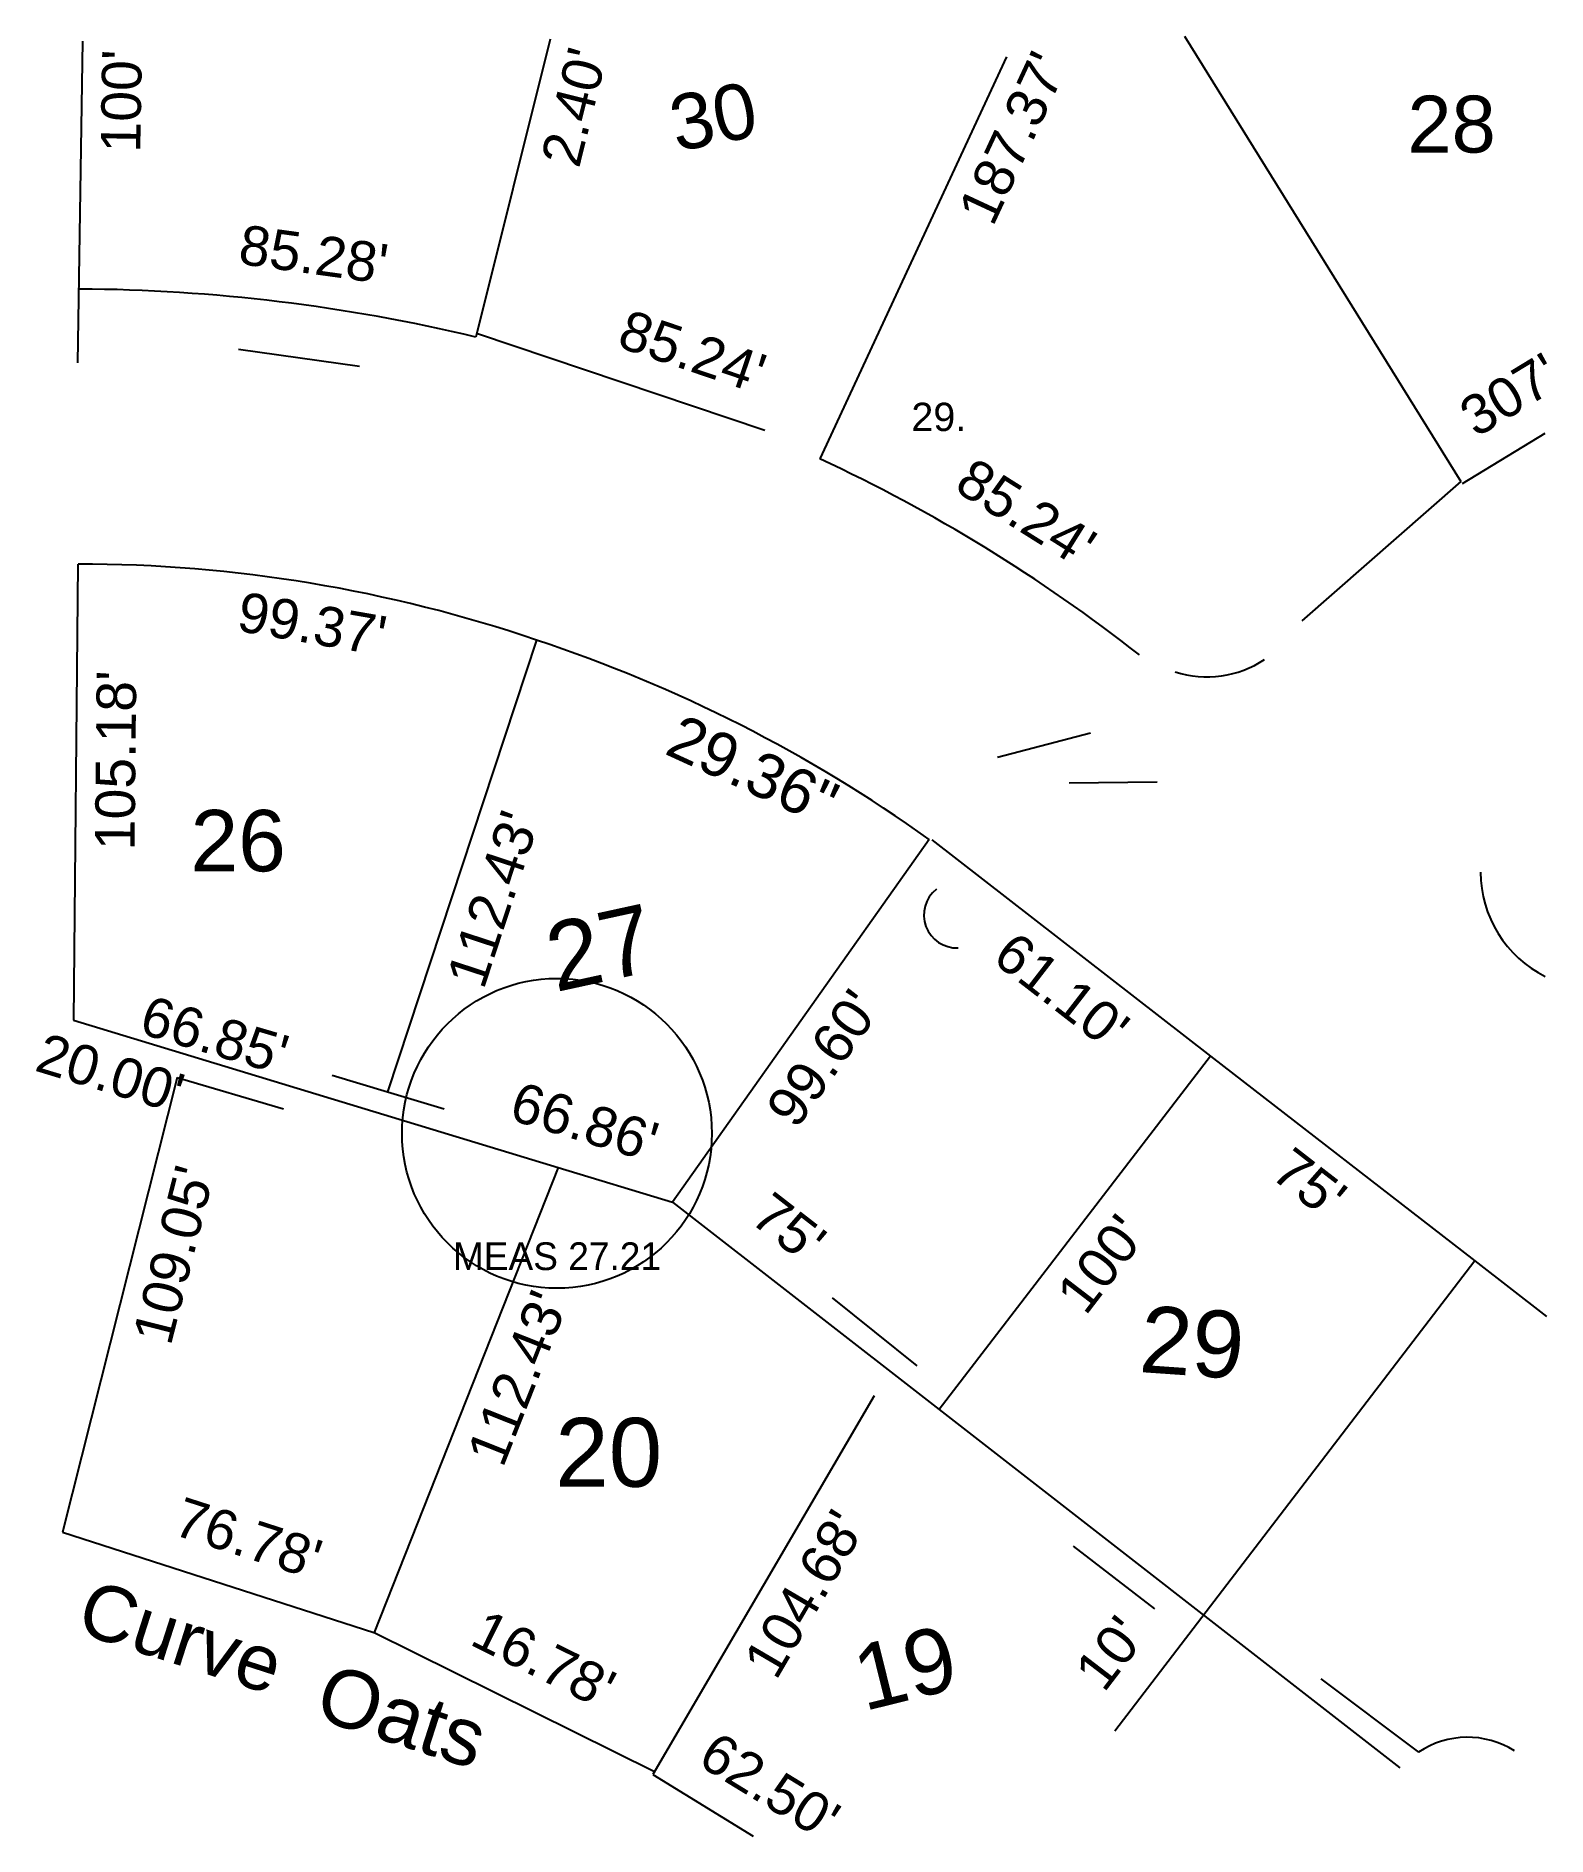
# Model space of a CAD drawing. Header units: feet. Extents: x -3 to 341, y 0 to 410.
import ezdxf
from ezdxf.enums import TextEntityAlignment as Align

# ---------------------------------------------------------------- set-up
doc = ezdxf.new("R2010")
doc.units = ezdxf.units.FT
doc.header["$MEASUREMENT"] = 0
for name, color, linetype in [('PLAT-CURVE', 4, 'CONTINUOUS'), ('PLAT-LINE', 7, 'CONTINUOUS'), ('PLAT-QA', 1, 'CONTINUOUS'), ('PLAT-TABLE', 6, 'CONTINUOUS'), ('PLAT-TEXT-DIST', 2, 'CONTINUOUS'), ('PLAT-TEXT-LOTNO', 5, 'CONTINUOUS'), ('PLAT-TEXT-MISC', 9, 'CONTINUOUS'), ('PLAT-TEXT-UNASSOC', 30, 'CONTINUOUS')]:
    doc.layers.add(name, color=color, linetype=linetype)
doc.styles.add('PLAT', font='arial.ttf')

msp = doc.modelspace()

# ---------------------------------------------------------------- linework, layer by layer
at = {"layer": 'PLAT-CURVE'}
for centre, radius, start, end in [((4.5, -48.06), 400.03, 76.5641, 89.6188), ((20.42, -21.72), 369.26, 51.8463, 65.1245), ((6.6, -35.38), 324.73, 71.2001, 89.9609), ((6.7, -44.79), 333.61, 54.4512, 71.7375), ((263.95, 287.17), 23.51, -108.0033, -56.1622), ((353.08, 219.44), 26.9, -179.5106, -116.7655), ((206.96, 209.45), 7.5, 128.5601, -87.7898), ((323.27, 2.33), 19.91, 57.6511, 124.058)]:
    msp.add_arc(centre, radius, start, end, dxfattribs=at)
at = {"layer": 'PLAT-LINE'}
for p, q in [((7.86, 408.41), (6.69, 335.13)), ((114.31, 408.82), (97.45, 341.03)), ((258.81, 409.56), (321.71, 308.13)), ((218.28, 404.79), (175.75, 313.29)), ((97.83, 341.87), (163.21, 319.85)), ((43.34, 338.23), (70.91, 334.42)), ((340.83, 319.04), (322.02, 307.63)), ((321.71, 308.13), (285.5, 276.42)), ((6.82, 289.35), (5.77, 185.47)), ((111.24, 272.02), (77.33, 169.2)), ((237.4, 250.87), (216.19, 245.28)), ((232.52, 239.51), (252.61, 239.75)), ((200.66, 226.65), (142.22, 144.03)), ((201.29, 226.55), (264.75, 177.34)), ((5.77, 185.47), (116.18, 151.95)), ((264.75, 177.34), (202.94, 96.83)), ((264.75, 177.34), (324.89, 130.71)), ((29.43, 172.43), (3.3, 68.91)), ((29.43, 172.43), (53.61, 165.29)), ((64.72, 172.99), (77.33, 169.2)), ((77.33, 169.2), (90.24, 165.32)), ((116.18, 151.95), (74.23, 46.11)), ((116.18, 151.95), (142.22, 144.04)), ((142.22, 144.03), (202.94, 96.83)), ((324.89, 130.71), (242.97, 23.6)), ((324.89, 130.71), (341.2, 118.06)), ((178.58, 122.26), (197.82, 106.81)), ((188.11, 99.94), (137.71, 13.78)), ((202.94, 96.83), (307.83, 15.31)), ((3.3, 68.91), (74.22, 46.09)), ((233.42, 65.75), (251.94, 51.47)), ((74.23, 46.11), (138.08, 14.42)), ((289.85, 35.54), (312.12, 18.83)), ((137.71, 13.78), (160.56, -0.24))]:
    msp.add_line(p, q, dxfattribs=at)
at = {"layer": 'PLAT-QA'}
msp.add_circle((115.89, 159.73), 35.27, dxfattribs=at)

# ---------------------------------------------------------------- texts
msp.add_text('MEAS 27.21', height=6.314, dxfattribs=at).set_placement((115.89, 134.92), align=Align.TOP_CENTER)
at = {"layer": 'PLAT-TABLE', "style": 'PLAT'}
msp.add_text('29.36"', height=10.101, rotation=335.3688, dxfattribs=at).set_placement((160.51, 242.46), align=Align.MIDDLE_CENTER)
at = {"layer": 'PLAT-TEXT-DIST', "style": 'PLAT'}
for s, rotation, p in [("100'", 89.0891, (12.16, 394.83)), ("2.40'", 76.0321, (115.39, 394.49)), ("187.37'", 65.0713, (215.59, 388.3)), ("99.37'", 350.1358, (60.93, 280.2)), ("105.18'", 89.4241, (10.88, 244.71)), ("112.43'", 71.7443, (97.01, 214.48)), ("61.10'", 322.2117, (233.63, 195.77)), ("99.60'", 54.7231, (172.82, 179.48)), ("20.00'", 343.1092, (15.51, 177.8)), ("75'", 322.2117, (290.03, 152.03)), ("109.05'", 75.8322, (24.18, 133.19)), ("100'", 52.4853, (236.24, 132.79)), ("112.43'", 68.375, (102.71, 105.71)), ("104.68'", 59.672, (168.33, 57.2))]:
    msp.add_text(s, height=9.021, rotation=rotation, dxfattribs=at).set_placement(p, align=Align.TOP_CENTER)
for s, rotation, p in [("85.28'", 352.1204, (59.5, 352.73)), ("85.24'", 341.3907, (144.45, 330.93)), ("307'", 31.2491, (336.61, 321.76)), ("85.24'", 327.8553, (218.93, 294.99)), ("66.85'", 343.5689, (35.91, 175.22)), ("66.86'", 343.1092, (120.1, 155.47)), ("75'", 322.1435, (164.3, 132.58)), ("76.78'", 342.1674, (43.41, 60.74)), ("16.78'", 333.607, (109.7, 33.54)), ("10'", 52.5888, (247.58, 37.05)), ("62.50'", 328.4716, (160.63, 5.01))]:
    msp.add_text(s, height=9.021, rotation=rotation, dxfattribs=at).set_placement(p, align=Align.BOTTOM_CENTER)
at = {"layer": 'PLAT-TEXT-LOTNO', "style": 'PLAT'}
for s, height, rotation, p in [('30', 12.622, 11.1035, (151.49, 391.27)), ('27', 15.553, 12.2945, (125.72, 202.03)), ('29', 15.211, 356.0259, (260.56, 112.18)), ('19', 14.808, 13.9278, (195.16, 38.09))]:
    msp.add_text(s, height=height, rotation=rotation, dxfattribs=at).set_placement(p, align=Align.MIDDLE_CENTER)
for s, height, p in [('28', 12.955, (319.62, 389.5)), ('26', 13.978, (43.3, 226.37)), ('20', 15.682, (127.68, 87.11))]:
    msp.add_text(s, height=height, dxfattribs=at).set_placement(p, align=Align.MIDDLE_CENTER)
at = {"layer": 'PLAT-TEXT-MISC', "style": 'PLAT'}
for s, height, p in [('Curve', 12.65, (30.31, 45.11)), ('Oats', 13.134, (80.61, 27.08))]:
    msp.add_text(s, height=height, rotation=342.1674, dxfattribs=at).set_placement(p, align=Align.MIDDLE_CENTER)
at = {"layer": 'PLAT-TEXT-UNASSOC', "style": 'PLAT'}
msp.add_text('29.', height=6.443, dxfattribs=at).set_placement((202.85, 322.85), align=Align.MIDDLE_CENTER)

doc.saveas('drawing.dxf')
